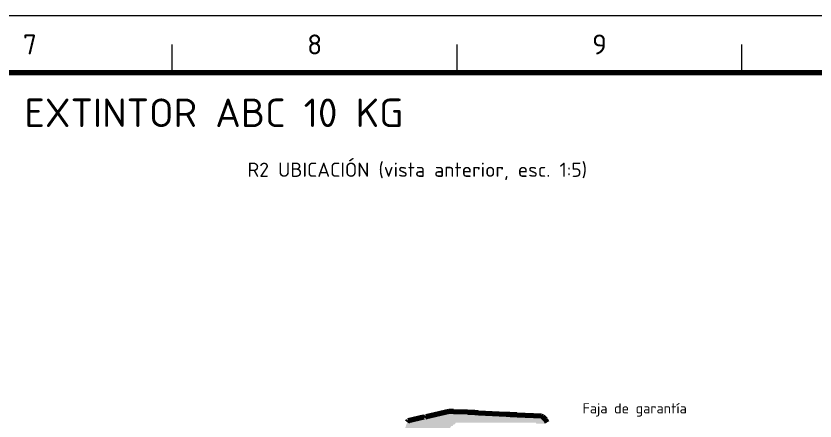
# Model space of a CAD drawing. Header units: millimetres. Extents: x 0 to 2208, y 0 to 420.
# Drawn here: x 1933.6 to 2073.8, y 348.9 to 420 of the extents above; entities that cross this region are included whole.
import ezdxf
from ezdxf.enums import TextEntityAlignment as Align

# ---------------------------------------------------------------- set-up
doc = ezdxf.new("R2010")
doc.units = ezdxf.units.MM
for name, color, linetype, lineweight in [('01-VISIBLE', 7, 'CONTINUOUS', 70), ('06-TEXTO', 7, 'CONTINUOUS', 25), ('07-RECUADRO', 7, 'CONTINUOUS', 70), ('08-FINA', 5, 'CONTINUOUS', 18), ('13-GRAFICA', 30, 'CONTINUOUS', 18)]:
    doc.layers.add(name, color=color, linetype=linetype, lineweight=lineweight)
doc.styles.add('ISO3098', font='isocpeur.ttf')

msp = doc.modelspace()

# ---------------------------------------------------------------- hatches: boundary and pattern name
at = {"layer": '13-GRAFICA', "true_color": 0xb21820}
h = msp.add_hatch(color=7, dxfattribs=at)
h.dxf.hatch_style = 1
h.paths.add_polyline_path([(2002.203, 345.6), (2002.203, 347.4), (2001.903, 347.6), (2001.903, 347.9), (2002.003, 347.9), (2002.103, 348.4), (2002.203, 348.4), (2002.203, 348.7), (2002.303, 348.7), (2002.403, 348.9), (2003.103, 349), (2003.103, 349.1), (2003.503, 349.1), (2003.503, 349.2), (2004.003, 349.2), (2004.003, 349.3), (2004.403, 349.3), (2004.403, 349.4), (2004.803, 349.4), (2004.803, 349.5), (2005.403, 349.5), (2005.403, 349.6), (2005.703, 349.6), (2005.703, 349.7), (2006.603, 349.8), (2006.603, 349.9), (2007.003, 349.9), (2007.003, 350), (2007.403, 350), (2007.403, 350.1), (2007.903, 350.1), (2007.903, 350.2), (2008.303, 350.2), (2008.303, 350.3), (2008.803, 350.3), (2008.803, 350.4), (2009.203, 350.4), (2009.203, 350.5), (2011.803, 350.5), (2011.803, 350.4), (2013.503, 350.4), (2013.503, 350.3), (2015.203, 350.3), (2015.203, 350.2), (2017.203, 350.2), (2017.203, 350.1), (2019.303, 350.1), (2019.303, 350), (2020.903, 350), (2020.903, 349.9), (2025.903, 349.7), (2025.903, 349.6), (2026.103, 349.6), (2026.103, 349.5), (2026.603, 349.1), (2026.603, 348.9), (2026.703, 348.9), (2026.703, 348.7), (2026.803, 348.7), (2026.603, 348.4), (2024.903, 348.4), (2024.803, 348.6), (2010.803, 348.6), (2010.603, 348.3), (2010.403, 348.3), (2010.203, 348), (2010.003, 348), (2009.703, 347.6), (2009.503, 347.6), (2009.303, 347.3), (2009.103, 347.3), (2008.903, 347), (2008.703, 347), (2008.703, 346.9), (2008.603, 346.9), (2008.403, 346.6), (2008.203, 346.6), (2008.003, 346.3), (2007.903, 346.3), (2007.703, 346.6), (2007.503, 346.6), (2007.403, 346.8), (2007.203, 346.8), (2007.103, 347), (2006.603, 347.1), (2006.603, 347.2), (2006.403, 347.2), (2006.403, 347.3), (2004.803, 347.4), (2004.803, 347.3), (2004.003, 347.2), (2004.003, 347.1), (2003.403, 346.9), (2003.303, 346.7), (2002.903, 346.6), (2002.803, 346.3), (2002.703, 346.3), (2002.703, 346.2), (2002.503, 346.1), (2002.503, 345.9), (2002.303, 345.8), (2002.303, 345.6)])

# ---------------------------------------------------------------- linework, layer by layer
at = {"layer": '01-VISIBLE'}
for p, q in [((2005.139, 349.526), (2002.397, 348.882)), ((2005.241, 349.526), (2005.139, 349.526)), ((2005.343, 349.458), (2005.241, 349.526)), ((2005.479, 349.594), (2005.343, 349.458)), ((2005.581, 349.628), (2005.479, 349.594)), ((2009.611, 350.542), (2005.581, 349.628)), ((2010.355, 350.542), (2009.611, 350.542)), ((2010.389, 350.508), (2010.355, 350.542)), ((2012.827, 350.406), (2010.389, 350.508)), ((2012.861, 350.374), (2012.827, 350.406)), ((2013.471, 350.374), (2012.861, 350.374)), ((2013.505, 350.34), (2013.471, 350.374)), ((2014.081, 350.34), (2013.505, 350.34)), ((2014.115, 350.306), (2014.081, 350.34)), ((2014.691, 350.306), (2014.115, 350.306)), ((2014.725, 350.272), (2014.691, 350.306)), ((2019.635, 350.034), (2014.725, 350.272)), ((2019.669, 350), (2019.635, 350.034)), ((2020.279, 350), (2019.669, 350)), ((2020.313, 349.966), (2020.279, 350)), ((2020.887, 349.966), (2020.313, 349.966)), ((2020.921, 349.932), (2020.887, 349.966)), ((2021.497, 349.932), (2020.921, 349.932)), ((2021.531, 349.898), (2021.497, 349.932)), ((2025.833, 349.696), (2021.531, 349.898)), ((2026.069, 349.594), (2025.833, 349.696)), ((2026.595, 349.07), (2026.069, 349.594)), ((2002.397, 348.882), (2002.211, 348.696)), ((2026.797, 348.628), (2026.595, 349.07))]:
    msp.add_line(p, q, dxfattribs=at)
at = {"layer": '07-RECUADRO'}
msp.add_lwpolyline([(1639, 10), (2198, 10), (2198, 410), (1639, 410)], close=True, dxfattribs=at)
at = {"layer": '08-FINA'}
for p, q in [((1961, 410), (1961, 415)), ((2011, 410), (2011, 415)), ((2061, 410), (2061, 415))]:
    msp.add_line(p, q, dxfattribs=at)
msp.add_lwpolyline([(1614, 0), (2208, 0), (2208, 420), (1614, 420)], close=True, dxfattribs=at)

# ---------------------------------------------------------------- texts
at = {"layer": '06-TEXTO', "style": 'ISO3098'}
for s, height, p in [('7', 3.5, (1936, 415)), ('8', 3.5, (1986, 415)), ('9', 3.5, (2036, 415)), ('ROTULADO E IDENTIFICACIÓN - EXTINTOR ABC 10 KG', 5, (1918.5, 403)), ('R2 UBICACIÓN (vista anterior, esc. 1:5)', 2.5, (2004, 393))]:
    msp.add_text(s, height=height, dxfattribs=at).set_placement(p, align=Align.MIDDLE_CENTER)
msp.add_text('Faja de garantía', height=1.8, dxfattribs=at).set_placement((2042.165, 349.661), align=Align.BOTTOM_CENTER)

doc.saveas('drawing.dxf')
